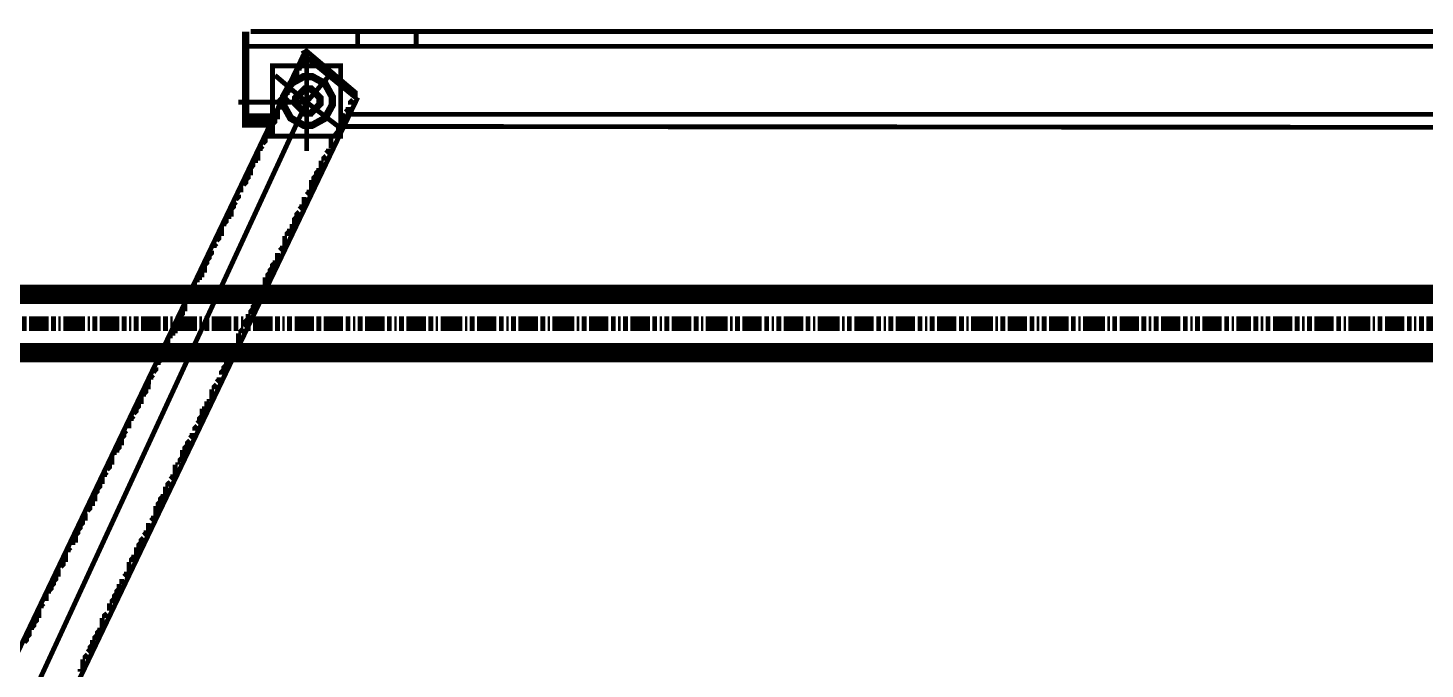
# Model space of a CAD drawing. Extents: x 0.4 to 11.4, y 0.4 to 16.2.
# Drawn here: x 7.55 to 8.507, y 9.653 to 10.092 of the extents above; entities that cross this region are included whole.
import ezdxf

# ---------------------------------------------------------------- set-up
doc = ezdxf.new("R2010")
doc.units = 0
doc.header["$MEASUREMENT"] = 0

msp = doc.modelspace()

# ---------------------------------------------------------------- linework, layer by layer
at = {"color": 0}
for points, const_width in [([(7.71778, 10.0261), (7.69943, 10.0261), (7.69943, 10.0895)], 0.005), ([(7.70281, 10.0895), (9.77111, 10.0895)], 0.00333), ([(7.81614, 10.0811), (7.81614, 10.0895), (7.7761, 10.0895), (7.7761, 10.0811)], 0.00333), ([(7.7761, 10.0444), (7.3361, 9.12446), (7.29943, 9.15446), (7.73942, 10.0744)], 0.00333), ([(9.77111, 10.0794), (7.70111, 10.0794)], 0.00333), ([(7.7411, 10.0761), (7.73779, 10.0744)], 0.00333), ([(7.73779, 10.0744), (7.77447, 10.0444)], 0.00333), ([(7.73779, 10.0694), (7.73942, 10.0694), (7.73942, 10.0711), (7.73942, 10.0727), (7.7411, 10.0727)], 0.00333), ([(7.73942, 10.0744), (7.7411, 10.0761), (7.77447, 10.0478), (7.77447, 10.0444)], 0.00333), ([(7.7411, 10.0078), (7.7411, 10.0411), (7.7411, 10.0761)], 0.00333), ([(7.72944, 10.0511), (7.73112, 10.0528), (7.73112, 10.0545), (7.73281, 10.0561), (7.73281, 10.0578), (7.73281, 10.0595), (7.73443, 10.0595), (7.73443, 10.0611), (7.73443, 10.0628)], 0.00333), ([(7.73611, 10.0628), (7.73611, 10.0645), (7.73779, 10.0661), (7.73779, 10.0678)], 0.00333), ([(7.75944, 10.0628), (7.7411, 10.0411), (7.76281, 10.0245)], 0.00333), ([(7.33279, 9.15776), (7.7411, 10.0411), (7.71946, 10.0595)], 0.00333), ([(7.72444, 10.0461), (7.72444, 10.0361)], 0.00333), ([(7.72613, 10.0411), (7.72613, 10.0428), (7.72613, 10.0444), (7.72775, 10.0444)], 0.00333), ([(7.72775, 10.0461), (7.72775, 10.0478), (7.72944, 10.0494)], 0.00333), ([(7.77279, 10.0461), (7.77447, 10.0478)], 0.00333), ([(7.77447, 10.0461), (7.77279, 10.0444)], 0.00333), ([(7.7411, 10.0411), (7.69444, 10.0411)], 0.00333), ([(7.7161, 10.0211), (7.7161, 10.0228), (7.71778, 10.0245), (7.71778, 10.0261), (7.71946, 10.0278), (7.71946, 10.0295), (7.71946, 10.0311), (7.72114, 10.0311), (7.72114, 10.0328), (7.72114, 10.0344), (7.72276, 10.0344)], 0.00333), ([(7.72276, 10.0361), (7.72276, 10.0378), (7.72444, 10.0394)], 0.00333), ([(7.76942, 10.0378), (7.76942, 10.0361), (7.76779, 10.0344)], 0.00333), ([(7.77279, 10.0428), (7.77111, 10.0411), (7.77111, 10.0394)], 0.00333), ([(7.69943, 10.0311), (7.71778, 10.0311)], 0.005), ([(7.76779, 10.0328), (7.76611, 10.0311), (7.76611, 10.0295), (7.76443, 10.0278), (7.76443, 10.0261), (7.76443, 10.0245), (7.76281, 10.0245), (7.76281, 10.0228), (7.76281, 10.0211), (7.76113, 10.0194), (7.76113, 10.0178)], 0.00333), ([(9.77111, 10.0228), (7.76611, 10.0245)], 0.00333), ([(9.77111, 10.0328), (7.76779, 10.0328)], 0.00333), ([(7.7111, 10.0128), (7.71278, 10.0144), (7.71278, 10.0161)], 0.00333), ([(7.71278, 10.0178), (7.71446, 10.0178), (7.71446, 10.0194), (7.71446, 10.0211)], 0.00333), ([(7.75944, 10.0178), (7.75944, 10.0161)], 0.00333), ([(7.70611, 10.0028), (7.70779, 10.0028), (7.70779, 10.0044), (7.70779, 10.0061), (7.70942, 10.0061)], 0.00333), ([(7.70942, 10.0078), (7.70942, 10.0094), (7.7111, 10.0111)], 0.00333), ([(7.75612, 10.0094), (7.75612, 10.0078), (7.75444, 10.0061)], 0.00333), ([(7.75944, 10.0144), (7.75776, 10.0144), (7.75776, 10.0128), (7.75776, 10.0111), (7.75612, 10.0111)], 0.00333), ([(7.69775, 9.98443), (7.69943, 9.98611), (7.69943, 9.98779), (7.70111, 9.98942), (7.70111, 9.9911), (7.70111, 9.99278), (7.70281, 9.99278), (7.70281, 9.99447), (7.70281, 9.9961), (7.70443, 9.99778), (7.70443, 9.99946)], 0.00333), ([(7.70611, 9.99946), (7.70611, 10.0011)], 0.00333), ([(7.74946, 9.9961), (7.74946, 9.99447), (7.74778, 9.99278), (7.74778, 9.9911), (7.7461, 9.98942), (7.7461, 9.98779), (7.7461, 9.98611), (7.74447, 9.98611), (7.74447, 9.98443), (7.74447, 9.98281), (7.74278, 9.98281)], 0.00333), ([(7.75276, 9.99946), (7.75108, 9.99946), (7.75108, 9.99778), (7.75108, 9.9961)], 0.00333), ([(7.75444, 10.0044), (7.75276, 10.0028), (7.75276, 10.0011)], 0.00333), ([(7.69276, 9.97444), (7.69444, 9.97613), (7.69444, 9.97775)], 0.00333), ([(7.69612, 9.97944), (7.69612, 9.98112), (7.69612, 9.98281)], 0.00333), ([(7.74278, 9.98112), (7.74278, 9.97944), (7.7411, 9.97775)], 0.00333), ([(7.68778, 9.9611), (7.68778, 9.96278), (7.68778, 9.96446), (7.68946, 9.96446), (7.68946, 9.9661), (7.68946, 9.96778), (7.69114, 9.96946), (7.69114, 9.97114), (7.69276, 9.97276)], 0.00333), ([(7.73779, 9.97114), (7.73779, 9.96946), (7.73611, 9.96778)], 0.00333), ([(7.73942, 9.97613), (7.73942, 9.97444), (7.73942, 9.97276), (7.73779, 9.97276)], 0.00333), ([(7.68446, 9.95611), (7.68446, 9.95779), (7.68608, 9.95942), (7.68608, 9.9611)], 0.00333), ([(7.73112, 9.95779), (7.73112, 9.95611), (7.73112, 9.95443)], 0.00333), ([(7.73611, 9.9661), (7.73443, 9.96446), (7.73443, 9.96278), (7.73281, 9.9611), (7.73281, 9.95942), (7.73281, 9.95779)], 0.00333), ([(7.67947, 9.94612), (7.6811, 9.94775), (7.6811, 9.94943)], 0.00333), ([(7.6811, 9.95111), (7.68278, 9.95111), (7.68278, 9.95281), (7.68278, 9.95443), (7.68446, 9.95443)], 0.00333), ([(7.72775, 9.94775), (7.72613, 9.94775), (7.72613, 9.94612), (7.72613, 9.94444), (7.72444, 9.94444)], 0.00333), ([(7.72944, 9.95443), (7.72944, 9.95281), (7.72775, 9.95111), (7.72775, 9.94943)], 0.00333), ([(7.66775, 9.92279), (7.66943, 9.92279), (7.66943, 9.92443), (7.66943, 9.92611), (7.67111, 9.92611), (7.67111, 9.92779), (7.67111, 9.92947), (7.67279, 9.9311), (7.67279, 9.93278), (7.67443, 9.93446), (7.67443, 9.93608), (7.67611, 9.93778), (7.67611, 9.93946)], 0.00333), ([(7.67779, 9.94114), (7.67779, 9.94276), (7.67947, 9.94444)], 0.00333), ([(7.72444, 9.94276), (7.72444, 9.94114), (7.72276, 9.93946)], 0.00333), ([(7.71946, 9.93278), (7.71946, 9.9311), (7.71778, 9.92947), (7.71778, 9.92779), (7.7161, 9.92611), (7.7161, 9.92443), (7.71446, 9.92279), (7.71446, 9.92111), (7.71446, 9.91943), (7.71278, 9.91943), (7.71278, 9.91775), (7.71278, 9.91613)], 0.00333), ([(7.72114, 9.93778), (7.72114, 9.93608), (7.72114, 9.93446), (7.71946, 9.93446)], 0.00333), ([(7.66613, 9.91775), (7.66613, 9.91943)], 0.00333), ([(7.66775, 9.91943), (7.66775, 9.92111)], 0.00333), ([(7.65944, 9.90278), (7.65944, 9.90446), (7.66114, 9.90608), (7.66114, 9.90776), (7.66276, 9.90944), (7.66276, 9.91114)], 0.00333), ([(7.66276, 9.91276), (7.66444, 9.91276), (7.66444, 9.91444), (7.66444, 9.91613), (7.66613, 9.91613)], 0.00333), ([(7.70942, 9.90944), (7.70779, 9.90944), (7.70779, 9.90776), (7.70779, 9.90608), (7.70611, 9.90608)], 0.00333), ([(7.7111, 9.91444), (7.70942, 9.91276), (7.70942, 9.91114)], 0.00333), ([(7.65776, 9.89779), (7.65776, 9.89947), (7.65776, 9.9011), (7.65776, 9.90278)], 0.00333), ([(7.70611, 9.90446), (7.70611, 9.90278), (7.70443, 9.9011), (7.70443, 9.89947), (7.70281, 9.89779), (7.70281, 9.89611)], 0.00333), ([(7.65278, 9.88943), (7.65278, 9.89111), (7.65446, 9.89279)], 0.00333), ([(7.65446, 9.89442), (7.65608, 9.89611), (7.65608, 9.89779)], 0.00333), ([(7.70111, 9.89611), (7.70111, 9.89442), (7.70111, 9.89279), (7.69943, 9.89111), (7.69943, 9.88943), (7.69775, 9.88781)], 0.00333), ([(7.64779, 9.87944), (7.64779, 9.88112)], 0.00333), ([(7.64947, 9.88444), (7.6511, 9.88444), (7.6511, 9.88613), (7.6511, 9.88781), (7.65278, 9.88781)], 0.00333), ([(7.64947, 9.88112), (7.64947, 9.88276)], 0.00333), ([(7.69612, 9.88112), (7.69444, 9.88112), (7.69444, 9.87944), (7.69444, 9.87776), (7.69276, 9.87776)], 0.00333), ([(7.69775, 9.88613), (7.69612, 9.88444), (7.69612, 9.88276)], 0.00333), ([(7.63943, 9.86111), (7.63943, 9.86279), (7.64111, 9.86442), (7.64111, 9.8661), (7.64279, 9.86778), (7.64279, 9.86947), (7.64442, 9.8711), (7.64442, 9.87278), (7.64442, 9.87446), (7.64611, 9.87446), (7.64611, 9.87608), (7.64611, 9.87776), (7.64779, 9.87776)], 0.00333), ([(7.69114, 9.87446), (7.69114, 9.87278)], 0.00333), ([(7.69276, 9.87608), (7.69276, 9.87446)], 0.00333), ([(7.69114, 9.8711), (7.68946, 9.8711), (7.68946, 9.86947), (7.68946, 9.86778), (7.68778, 9.86778), (7.68778, 9.8661), (7.68778, 9.86442), (7.68608, 9.86279), (7.68608, 9.86111), (7.68446, 9.85943), (7.68446, 9.85781), (7.68278, 9.85612), (7.68278, 9.85444)], 0.00333), ([(7.63444, 9.85113), (7.63444, 9.85275), (7.63613, 9.85444)], 0.00333), ([(7.63613, 9.85612), (7.63781, 9.85781), (7.63781, 9.85943)], 0.00333), ([(7.6811, 9.85275), (7.6811, 9.85113), (7.67947, 9.84944)], 0.00333), ([(7.62944, 9.83946), (7.62944, 9.8411), (7.63112, 9.84278), (7.63112, 9.84446)], 0.00333), ([(7.63112, 9.84614), (7.63276, 9.84614), (7.63276, 9.84776), (7.63276, 9.84944), (7.63444, 9.84944)], 0.00333), ([(7.67779, 9.84278), (7.67611, 9.84278), (7.67611, 9.8411), (7.67611, 9.83946), (7.67443, 9.83946)], 0.00333), ([(7.67947, 9.84776), (7.67779, 9.84614), (7.67779, 9.84446)], 0.00333), ([(7.62278, 9.82781), (7.62446, 9.82943), (7.62446, 9.83111), (7.62608, 9.83279), (7.62608, 9.83442), (7.62608, 9.8361), (7.62776, 9.8361), (7.62776, 9.83778), (7.62776, 9.83946)], 0.00333), ([(7.67279, 9.8361), (7.67279, 9.83442), (7.67279, 9.83279)], 0.00333), ([(7.67443, 9.83778), (7.67443, 9.8361)], 0.00333), ([(7.6211, 9.82275), (7.6211, 9.82443), (7.62278, 9.82611)], 0.00333), ([(7.67111, 9.83279), (7.67111, 9.83111), (7.67111, 9.82943), (7.66943, 9.82943), (7.66943, 9.82781), (7.66943, 9.82611), (7.66775, 9.82443), (7.66775, 9.82275), (7.66613, 9.82112)], 0.00333), ([(7.61111, 9.80111), (7.61111, 9.80279), (7.61279, 9.80447), (7.61279, 9.8061), (7.61279, 9.80778), (7.61442, 9.80778), (7.61442, 9.80946), (7.61442, 9.81108), (7.6161, 9.81278), (7.6161, 9.81446), (7.61778, 9.81614)], 0.00333), ([(7.61947, 9.81776), (7.61947, 9.81944), (7.61947, 9.82112), (7.6211, 9.82112)], 0.00333), ([(7.66276, 9.81446), (7.66276, 9.81278), (7.66114, 9.81108)], 0.00333), ([(7.66613, 9.81944), (7.66444, 9.81776), (7.66444, 9.81614)], 0.00333), ([(7.66114, 9.80946), (7.65944, 9.80778), (7.65944, 9.8061), (7.65776, 9.80447), (7.65776, 9.80279), (7.65776, 9.80111), (7.65608, 9.80111), (7.65608, 9.79943), (7.65608, 9.79779), (7.65446, 9.79611), (7.65446, 9.79443)], 0.00333), ([(7.60612, 9.79443), (7.60781, 9.79443), (7.60781, 9.79611), (7.60781, 9.79779), (7.60943, 9.79779)], 0.00333), ([(7.60943, 9.79943), (7.60943, 9.80111)], 0.00333), ([(7.60275, 9.78444), (7.60275, 9.78614), (7.60444, 9.78776)], 0.00333), ([(7.60444, 9.78944), (7.60612, 9.79113), (7.60612, 9.79275)], 0.00333), ([(7.64947, 9.78614), (7.64947, 9.78444), (7.64779, 9.78276)], 0.00333), ([(7.65278, 9.79113), (7.6511, 9.79113), (7.6511, 9.78944), (7.6511, 9.78776), (7.64947, 9.78776)], 0.00333), ([(7.65278, 9.79443), (7.65278, 9.79275)], 0.00333), ([(7.59278, 9.76611), (7.59446, 9.76611), (7.59446, 9.76779), (7.59446, 9.76942), (7.59614, 9.76942), (7.59614, 9.77111), (7.59614, 9.77279), (7.59776, 9.77447), (7.59776, 9.7761), (7.59944, 9.77778), (7.59944, 9.77946)], 0.00333), ([(7.60113, 9.77946), (7.60113, 9.78108), (7.60113, 9.78276), (7.60275, 9.78276)], 0.00333), ([(7.64611, 9.7761), (7.64442, 9.7761), (7.64442, 9.77447), (7.64442, 9.77279)], 0.00333), ([(7.64779, 9.78108), (7.64611, 9.77946), (7.64611, 9.77778)], 0.00333), ([(7.64279, 9.77279), (7.64279, 9.77111), (7.64111, 9.76942), (7.64111, 9.76779), (7.63943, 9.76611), (7.63943, 9.76443), (7.63943, 9.76281), (7.63781, 9.76281), (7.63781, 9.76113), (7.63781, 9.75944), (7.63613, 9.75944)], 0.00333), ([(7.58778, 9.75612), (7.58946, 9.75612), (7.58946, 9.75776), (7.58946, 9.75944)], 0.00333), ([(7.5911, 9.76113), (7.59278, 9.76281), (7.59278, 9.76443)], 0.00333), ([(7.63613, 9.75776), (7.63613, 9.75612), (7.63444, 9.75444)], 0.00333), ([(7.58111, 9.73779), (7.58111, 9.73942), (7.58111, 9.7411), (7.58279, 9.7411), (7.58279, 9.74278), (7.58279, 9.74447), (7.58442, 9.7461), (7.58442, 9.74778), (7.5861, 9.74946), (7.5861, 9.75108), (7.58778, 9.75276), (7.58778, 9.75444)], 0.00333), ([(7.63112, 9.74778), (7.63112, 9.7461), (7.62944, 9.74447)], 0.00333), ([(7.63276, 9.75276), (7.63276, 9.75108), (7.63276, 9.74946), (7.63112, 9.74946)], 0.00333), ([(7.62944, 9.74278), (7.62776, 9.7411), (7.62776, 9.73942), (7.62608, 9.73779), (7.62608, 9.73611), (7.62608, 9.73443), (7.62446, 9.73443), (7.62446, 9.73281), (7.62446, 9.73112)], 0.00333), ([(7.57443, 9.72775), (7.57611, 9.72775), (7.57611, 9.72944), (7.57611, 9.73112), (7.57781, 9.73112)], 0.00333), ([(7.57781, 9.73281), (7.57781, 9.73443), (7.57943, 9.73611)], 0.00333), ([(7.62278, 9.73112), (7.62278, 9.72944), (7.6211, 9.72775), (7.6211, 9.72613)], 0.00333), ([(7.56446, 9.70443), (7.56446, 9.70611), (7.56614, 9.70779), (7.56614, 9.70942), (7.56776, 9.7111), (7.56776, 9.71278), (7.56944, 9.71446), (7.56944, 9.7161), (7.56944, 9.71778), (7.57112, 9.71778), (7.57112, 9.71946), (7.57112, 9.72114)], 0.00333), ([(7.57275, 9.72276), (7.57443, 9.72444), (7.57443, 9.72613)], 0.00333), ([(7.61778, 9.71946), (7.61778, 9.71778), (7.6161, 9.7161)], 0.00333), ([(7.6211, 9.72444), (7.61947, 9.72444), (7.61947, 9.72276), (7.61947, 9.72114), (7.61778, 9.72114)], 0.00333), ([(7.61279, 9.7111), (7.61279, 9.70942), (7.61279, 9.70779), (7.61111, 9.70611), (7.61111, 9.70443), (7.60943, 9.70281), (7.60943, 9.70111), (7.60781, 9.69943), (7.60781, 9.69775)], 0.00333), ([(7.61442, 9.71446), (7.61442, 9.71278), (7.61442, 9.7111)], 0.00333), ([(7.56278, 9.69943), (7.56278, 9.70111), (7.56278, 9.70281), (7.56446, 9.70281)], 0.00333), ([(7.5561, 9.68946), (7.55778, 9.68946), (7.55778, 9.69114), (7.55778, 9.69276), (7.55946, 9.69276)], 0.00333), ([(7.55946, 9.69444), (7.55946, 9.69612), (7.56108, 9.69775)], 0.00333), ([(7.60444, 9.69114), (7.60275, 9.68946), (7.60275, 9.68778)], 0.00333), ([(7.60781, 9.69612), (7.60612, 9.69612), (7.60612, 9.69444), (7.60612, 9.69276)], 0.00333), ([(7.55279, 9.67947), (7.55279, 9.6811), (7.55447, 9.68278), (7.55447, 9.68446), (7.5561, 9.68608), (7.5561, 9.68778)], 0.00333), ([(7.59944, 9.6811), (7.59944, 9.67947), (7.59776, 9.67779), (7.59776, 9.67611), (7.59614, 9.67443), (7.59614, 9.67279)], 0.00333), ([(7.60275, 9.68608), (7.60113, 9.68608), (7.60113, 9.68446), (7.60113, 9.68278), (7.59944, 9.68278)], 0.00333), ([(7.54779, 9.67111), (7.54943, 9.67279), (7.54943, 9.67443), (7.55111, 9.67611), (7.55111, 9.67779), (7.55111, 9.67947)], 0.00333), ([(7.59446, 9.67279), (7.59446, 9.67111), (7.59446, 9.66943), (7.59278, 9.66775), (7.59278, 9.66613), (7.5911, 9.66444)], 0.00333), ([(7.5911, 9.66276), (7.58946, 9.66114), (7.58946, 9.65944)], 0.00333), ([(7.58946, 9.65776), (7.58778, 9.65776), (7.58778, 9.65608), (7.58778, 9.65446), (7.5861, 9.65446)], 0.00333), ([(7.5861, 9.65278), (7.5861, 9.6511)], 0.00333)]:
    msp.add_lwpolyline(points, dxfattribs=dict(at, const_width=const_width))
at = {"color": 0, "const_width": 0.00333}
for points in [[(7.71778, 10.0661), (7.71778, 10.0178), (7.76443, 10.0178), (7.76443, 10.0661), (7.71778, 10.0661)], [(7.75944, 10.0419), (7.75944, 10.0451), (7.75435, 10.0544), (7.74507, 10.0595), (7.74197, 10.0595), (7.73887, 10.0595), (7.7296, 10.0544), (7.72444, 10.0451), (7.72444, 10.0419), (7.72444, 10.0389), (7.7296, 10.0296), (7.73887, 10.0245), (7.74197, 10.0245), (7.74507, 10.0245), (7.75435, 10.0296), (7.75944, 10.0389), (7.75944, 10.0419)], [(7.75776, 10.0419), (7.75776, 10.0448), (7.75315, 10.0532), (7.74479, 10.0578), (7.74197, 10.0578), (7.73921, 10.0578), (7.73079, 10.0532), (7.72613, 10.0448), (7.72613, 10.0419), (7.72613, 10.0392), (7.73079, 10.0308), (7.73921, 10.0261), (7.74197, 10.0261), (7.74479, 10.0261), (7.75315, 10.0308), (7.75776, 10.0392), (7.75776, 10.0419)], [(7.72775, 10.0419), (7.72775, 10.0426), (7.72592, 10.0444), (7.72526, 10.0444), (7.72467, 10.0444), (7.72276, 10.0426), (7.72276, 10.0419), (7.72276, 10.0413), (7.72467, 10.0394), (7.72526, 10.0394), (7.72592, 10.0394), (7.72775, 10.0413), (7.72775, 10.0419)], [(7.75108, 10.0419), (7.75108, 10.0443), (7.74425, 10.0511), (7.74197, 10.0511), (7.73969, 10.0511), (7.73281, 10.0443), (7.73281, 10.0419), (7.73281, 10.0397), (7.73969, 10.0328), (7.74197, 10.0328), (7.74425, 10.0328), (7.75108, 10.0397), (7.75108, 10.0419)], [(7.75108, 10.0419), (7.75108, 10.0443), (7.74425, 10.0511), (7.74197, 10.0511), (7.73969, 10.0511), (7.73281, 10.0443), (7.73281, 10.0419), (7.73281, 10.0397), (7.73969, 10.0328), (7.74197, 10.0328), (7.74425, 10.0328), (7.75108, 10.0397), (7.75108, 10.0419)], [(7.74946, 10.0419), (7.74946, 10.0438), (7.74388, 10.0494), (7.74197, 10.0494), (7.74013, 10.0494), (7.73443, 10.0438), (7.73443, 10.0419), (7.73443, 10.0401), (7.74013, 10.0344), (7.74197, 10.0344), (7.74388, 10.0344), (7.74946, 10.0401), (7.74946, 10.0419)], [(7.72444, 10.0411), (7.72444, 10.0411)], [(7.69775, 9.98281), (7.69775, 9.98281)], [(7.7411, 9.97613), (7.7411, 9.97613)], [(7.72276, 9.93778), (7.72276, 9.93778)], [(7.7111, 9.91613), (7.7111, 9.91613)], [(7.61778, 9.81776), (7.61778, 9.81776)], [(7.5911, 9.75944), (7.5911, 9.75944)], [(7.63444, 9.75276), (7.63444, 9.75276)], [(7.57943, 9.73779), (7.57943, 9.73779)], [(7.57275, 9.72114), (7.57275, 9.72114)], [(7.6161, 9.71446), (7.6161, 9.71446)], [(7.56108, 9.69943), (7.56108, 9.69943)], [(7.60444, 9.69276), (7.60444, 9.69276)]]:
    msp.add_lwpolyline(points, close=True, dxfattribs=at)
at = {"color": 142}
for points, const_width in [([(9.29943, 9.90944), (7.12446, 9.90944)], 0.01333), ([(7.54611, 9.88943), (7.54779, 9.88943), (7.54943, 9.88943)], 0.01), ([(7.55111, 9.88943), (7.55279, 9.88943), (7.55447, 9.88943), (7.5561, 9.88943)], 0.01), ([(7.5561, 9.88943), (7.55778, 9.88943), (7.55946, 9.88943), (7.56108, 9.88943), (7.56278, 9.88943)], 0.01), ([(7.56278, 9.88943), (7.56446, 9.88943)], 0.01), ([(7.56614, 9.88943), (7.56776, 9.88943), (7.56944, 9.88943)], 0.01), ([(7.57112, 9.88943), (7.57275, 9.88943)], 0.01), ([(7.57443, 9.88943), (7.57611, 9.88943), (7.57781, 9.88943), (7.57943, 9.88943)], 0.01), ([(7.57943, 9.88943), (7.58111, 9.88943), (7.58279, 9.88943), (7.58442, 9.88943), (7.5861, 9.88943)], 0.01), ([(7.5861, 9.88943), (7.58778, 9.88943), (7.58946, 9.88943)], 0.01), ([(7.5911, 9.88943), (7.59278, 9.88943)], 0.01), ([(7.59446, 9.88943), (7.59614, 9.88943), (7.59776, 9.88943)], 0.01), ([(7.59944, 9.88943), (7.60113, 9.88943), (7.60275, 9.88943), (7.60444, 9.88943)], 0.01), ([(7.60444, 9.88943), (7.60612, 9.88943), (7.60781, 9.88943), (7.60943, 9.88943), (7.61111, 9.88943)], 0.01), ([(7.61111, 9.88943), (7.61279, 9.88943)], 0.01), ([(7.61442, 9.88943), (7.6161, 9.88943), (7.61778, 9.88943)], 0.01), ([(7.61947, 9.88943), (7.6211, 9.88943)], 0.01), ([(7.62278, 9.88943), (7.62446, 9.88943), (7.62608, 9.88943)], 0.01), ([(7.62776, 9.88943), (7.62944, 9.88943), (7.63112, 9.88943), (7.63276, 9.88943)], 0.01), ([(7.63276, 9.88943), (7.63444, 9.88943), (7.63613, 9.88943), (7.63781, 9.88943), (7.63943, 9.88943)], 0.01), ([(7.63943, 9.88943), (7.64111, 9.88943)], 0.01), ([(7.64279, 9.88943), (7.64442, 9.88943), (7.64611, 9.88943)], 0.01), ([(7.64779, 9.88943), (7.64947, 9.88943)], 0.01), ([(7.6511, 9.88943), (7.65278, 9.88943), (7.65446, 9.88943), (7.65608, 9.88943)], 0.01), ([(7.65608, 9.88943), (7.65776, 9.88943), (7.65944, 9.88943), (7.66114, 9.88943), (7.66276, 9.88943)], 0.01), ([(7.66276, 9.88943), (7.66444, 9.88943), (7.66613, 9.88943)], 0.01), ([(7.66775, 9.88943), (7.66943, 9.88943)], 0.01), ([(7.67111, 9.88943), (7.67279, 9.88943), (7.67443, 9.88943)], 0.01), ([(7.67611, 9.88943), (7.67779, 9.88943), (7.67947, 9.88943), (7.6811, 9.88943)], 0.01), ([(7.6811, 9.88943), (7.68278, 9.88943), (7.68446, 9.88943), (7.68608, 9.88943), (7.68778, 9.88943)], 0.01), ([(7.68778, 9.88943), (7.68946, 9.88943)], 0.01), ([(7.69114, 9.88943), (7.69276, 9.88943), (7.69444, 9.88943)], 0.01), ([(7.69612, 9.88943), (7.69775, 9.88943)], 0.01), ([(7.69943, 9.88943), (7.70111, 9.88943), (7.70281, 9.88943)], 0.01), ([(7.70443, 9.88943), (7.70611, 9.88943), (7.70779, 9.88943), (7.70942, 9.88943)], 0.01), ([(7.70942, 9.88943), (7.7111, 9.88943), (7.71278, 9.88943), (7.71446, 9.88943), (7.7161, 9.88943)], 0.01), ([(7.7161, 9.88943), (7.71778, 9.88943)], 0.01), ([(7.71946, 9.88943), (7.72114, 9.88943), (7.72276, 9.88943)], 0.01), ([(7.72444, 9.88943), (7.72613, 9.88943)], 0.01), ([(7.72775, 9.88943), (7.72944, 9.88943), (7.73112, 9.88943)], 0.01), ([(7.73281, 9.88943), (7.73443, 9.88943), (7.73611, 9.88943), (7.73779, 9.88943)], 0.01), ([(7.73779, 9.88943), (7.73942, 9.88943), (7.7411, 9.88943), (7.74278, 9.88943), (7.74447, 9.88943)], 0.01), ([(7.74447, 9.88943), (7.7461, 9.88943)], 0.01), ([(7.74778, 9.88943), (7.74946, 9.88943), (7.75108, 9.88943)], 0.01), ([(7.75276, 9.88943), (7.75444, 9.88943), (7.75612, 9.88943), (7.75776, 9.88943)], 0.01), ([(7.75776, 9.88943), (7.75944, 9.88943), (7.76113, 9.88943), (7.76281, 9.88943), (7.76443, 9.88943)], 0.01), ([(7.76443, 9.88943), (7.76611, 9.88943)], 0.01), ([(7.76779, 9.88943), (7.76942, 9.88943), (7.77111, 9.88943)], 0.01), ([(7.77279, 9.88943), (7.77447, 9.88943)], 0.01), ([(7.7761, 9.88943), (7.77778, 9.88943), (7.77946, 9.88943)], 0.01), ([(7.78108, 9.88943), (7.78276, 9.88943), (7.78444, 9.88943), (7.78614, 9.88943)], 0.01), ([(7.78614, 9.88943), (7.78776, 9.88943), (7.78944, 9.88943), (7.79113, 9.88943), (7.79275, 9.88943)], 0.01), ([(7.79275, 9.88943), (7.79443, 9.88943)], 0.01), ([(7.79611, 9.88943), (7.79779, 9.88943), (7.79943, 9.88943)], 0.01), ([(7.80111, 9.88943), (7.80279, 9.88943)], 0.01), ([(7.80447, 9.88943), (7.8061, 9.88943), (7.80778, 9.88943)], 0.01), ([(7.80946, 9.88943), (7.81108, 9.88943), (7.81278, 9.88943), (7.81446, 9.88943)], 0.01), ([(7.81446, 9.88943), (7.81614, 9.88943), (7.81776, 9.88943), (7.81944, 9.88943), (7.82112, 9.88943)], 0.01), ([(7.82112, 9.88943), (7.82275, 9.88943)], 0.01), ([(7.82443, 9.88943), (7.82611, 9.88943), (7.82781, 9.88943)], 0.01), ([(7.82943, 9.88943), (7.83111, 9.88943)], 0.01), ([(7.83279, 9.88943), (7.83442, 9.88943), (7.8361, 9.88943), (7.83778, 9.88943)], 0.01), ([(7.83778, 9.88943), (7.83946, 9.88943), (7.8411, 9.88943), (7.84278, 9.88943), (7.84446, 9.88943)], 0.01), ([(7.84446, 9.88943), (7.84614, 9.88943), (7.84776, 9.88943)], 0.01), ([(7.84944, 9.88943), (7.85113, 9.88943)], 0.01), ([(7.85275, 9.88943), (7.85444, 9.88943), (7.85612, 9.88943)], 0.01), ([(7.85781, 9.88943), (7.85943, 9.88943), (7.86111, 9.88943), (7.86279, 9.88943)], 0.01), ([(7.86279, 9.88943), (7.86442, 9.88943), (7.8661, 9.88943), (7.86778, 9.88943), (7.86947, 9.88943)], 0.01), ([(7.86947, 9.88943), (7.8711, 9.88943)], 0.01), ([(7.87278, 9.88943), (7.87446, 9.88943), (7.87608, 9.88943)], 0.01), ([(7.87776, 9.88943), (7.87944, 9.88943)], 0.01), ([(7.88112, 9.88943), (7.88276, 9.88943), (7.88444, 9.88943)], 0.01), ([(7.88613, 9.88943), (7.88781, 9.88943), (7.88943, 9.88943), (7.89111, 9.88943)], 0.01), ([(7.89111, 9.88943), (7.89279, 9.88943), (7.89442, 9.88943), (7.89611, 9.88943), (7.89779, 9.88943)], 0.01), ([(7.89779, 9.88943), (7.89947, 9.88943)], 0.01), ([(7.9011, 9.88943), (7.90278, 9.88943), (7.90446, 9.88943)], 0.01), ([(7.90608, 9.88943), (7.90776, 9.88943)], 0.01), ([(7.90944, 9.88943), (7.91114, 9.88943), (7.91276, 9.88943), (7.91444, 9.88943)], 0.01), ([(7.91444, 9.88943), (7.91613, 9.88943), (7.91775, 9.88943), (7.91943, 9.88943), (7.92111, 9.88943)], 0.01), ([(7.92111, 9.88943), (7.92279, 9.88943), (7.92443, 9.88943)], 0.01), ([(7.92611, 9.88943), (7.92779, 9.88943)], 0.01), ([(7.92947, 9.88943), (7.9311, 9.88943), (7.93278, 9.88943)], 0.01), ([(7.93446, 9.88943), (7.93608, 9.88943), (7.93778, 9.88943), (7.93946, 9.88943)], 0.01), ([(7.93946, 9.88943), (7.94114, 9.88943), (7.94276, 9.88943), (7.94444, 9.88943), (7.94612, 9.88943)], 0.01), ([(7.94612, 9.88943), (7.94775, 9.88943)], 0.01), ([(7.94943, 9.88943), (7.95111, 9.88943), (7.95281, 9.88943)], 0.01), ([(7.95443, 9.88943), (7.95611, 9.88943)], 0.01), ([(7.95779, 9.88943), (7.95942, 9.88943), (7.9611, 9.88943)], 0.01), ([(7.96278, 9.88943), (7.96446, 9.88943), (7.9661, 9.88943), (7.96778, 9.88943)], 0.01), ([(7.96778, 9.88943), (7.96946, 9.88943), (7.97114, 9.88943), (7.97276, 9.88943), (7.97444, 9.88943)], 0.01), ([(7.97444, 9.88943), (7.97613, 9.88943)], 0.01), ([(7.97775, 9.88943), (7.97944, 9.88943), (7.98112, 9.88943)], 0.01), ([(7.98281, 9.88943), (7.98443, 9.88943)], 0.01), ([(7.98611, 9.88943), (7.98779, 9.88943), (7.98942, 9.88943)], 0.01), ([(7.9911, 9.88943), (7.99278, 9.88943), (7.99447, 9.88943), (7.9961, 9.88943)], 0.01), ([(7.9961, 9.88943), (7.99778, 9.88943), (7.99946, 9.88943), (8.00108, 9.88943), (8.00276, 9.88943)], 0.01), ([(8.00276, 9.88943), (8.00444, 9.88943)], 0.01), ([(8.00612, 9.88943), (8.00776, 9.88943), (8.00944, 9.88943)], 0.01), ([(8.01113, 9.88943), (8.01281, 9.88943)], 0.01), ([(8.01443, 9.88943), (8.01611, 9.88943), (8.01779, 9.88943), (8.01942, 9.88943)], 0.01), ([(8.01942, 9.88943), (8.02111, 9.88943), (8.02279, 9.88943), (8.02447, 9.88943), (8.0261, 9.88943)], 0.01), ([(8.0261, 9.88943), (8.02778, 9.88943), (8.02946, 9.88943)], 0.01), ([(8.03108, 9.88943), (8.03276, 9.88943)], 0.01), ([(8.03444, 9.88943), (8.03614, 9.88943), (8.03776, 9.88943)], 0.01), ([(8.03944, 9.88943), (8.04113, 9.88943), (8.04275, 9.88943), (8.04443, 9.88943)], 0.01), ([(8.04443, 9.88943), (8.04611, 9.88943), (8.04779, 9.88943), (8.04943, 9.88943), (8.05111, 9.88943)], 0.01), ([(8.05111, 9.88943), (8.05279, 9.88943)], 0.01), ([(8.05447, 9.88943), (8.0561, 9.88943), (8.05778, 9.88943)], 0.01), ([(8.05946, 9.88943), (8.06108, 9.88943)], 0.01), ([(8.06278, 9.88943), (8.06446, 9.88943), (8.06614, 9.88943)], 0.01), ([(8.06776, 9.88943), (8.06944, 9.88943), (8.07112, 9.88943), (8.07275, 9.88943)], 0.01), ([(8.07275, 9.88943), (8.07443, 9.88943), (8.07611, 9.88943), (8.07781, 9.88943), (8.07943, 9.88943)], 0.01), ([(8.07943, 9.88943), (8.08111, 9.88943)], 0.01), ([(8.08279, 9.88943), (8.08442, 9.88943), (8.0861, 9.88943)], 0.01), ([(8.08778, 9.88943), (8.08946, 9.88943)], 0.01), ([(8.0911, 9.88943), (8.09278, 9.88943), (8.09446, 9.88943), (8.09614, 9.88943)], 0.01), ([(8.09614, 9.88943), (8.09776, 9.88943), (8.09944, 9.88943), (8.10113, 9.88943), (8.10275, 9.88943)], 0.01), ([(8.10275, 9.88943), (8.10444, 9.88943), (8.10612, 9.88943)], 0.01), ([(8.10781, 9.88943), (8.10943, 9.88943)], 0.01), ([(8.11111, 9.88943), (8.11279, 9.88943), (8.11442, 9.88943)], 0.01), ([(8.1161, 9.88943), (8.11778, 9.88943), (8.11947, 9.88943), (8.1211, 9.88943)], 0.01), ([(8.1211, 9.88943), (8.12278, 9.88943), (8.12446, 9.88943), (8.12608, 9.88943), (8.12776, 9.88943)], 0.01), ([(8.12776, 9.88943), (8.12944, 9.88943)], 0.01), ([(8.13112, 9.88943), (8.13276, 9.88943), (8.13444, 9.88943)], 0.01), ([(8.13613, 9.88943), (8.13781, 9.88943)], 0.01), ([(8.13943, 9.88943), (8.14111, 9.88943), (8.14279, 9.88943)], 0.01), ([(8.14442, 9.88943), (8.14611, 9.88943), (8.14779, 9.88943), (8.14947, 9.88943)], 0.01), ([(8.14947, 9.88943), (8.1511, 9.88943), (8.15278, 9.88943), (8.15446, 9.88943), (8.15608, 9.88943)], 0.01), ([(8.15608, 9.88943), (8.15776, 9.88943)], 0.01), ([(8.15944, 9.88943), (8.16114, 9.88943), (8.16276, 9.88943)], 0.01), ([(8.16444, 9.88943), (8.16613, 9.88943)], 0.01), ([(8.16775, 9.88943), (8.16943, 9.88943), (8.17111, 9.88943)], 0.01), ([(8.17279, 9.88943), (8.17443, 9.88943), (8.17611, 9.88943), (8.17779, 9.88943)], 0.01), ([(8.17779, 9.88943), (8.17947, 9.88943), (8.1811, 9.88943), (8.18278, 9.88943), (8.18446, 9.88943)], 0.01), ([(8.18446, 9.88943), (8.18608, 9.88943)], 0.01), ([(8.18778, 9.88943), (8.18946, 9.88943), (8.19114, 9.88943)], 0.01), ([(8.19276, 9.88943), (8.19444, 9.88943)], 0.01), ([(8.19612, 9.88943), (8.19775, 9.88943), (8.19943, 9.88943), (8.20111, 9.88943)], 0.01), ([(8.20111, 9.88943), (8.20281, 9.88943), (8.20443, 9.88943), (8.20611, 9.88943), (8.20779, 9.88943)], 0.01), ([(8.20779, 9.88943), (8.20942, 9.88943), (8.2111, 9.88943)], 0.01), ([(8.21278, 9.88943), (8.21446, 9.88943)], 0.01), ([(8.2161, 9.88943), (8.21778, 9.88943), (8.21946, 9.88943)], 0.01), ([(8.22114, 9.88943), (8.22276, 9.88943), (8.22444, 9.88943), (8.22613, 9.88943)], 0.01), ([(8.22613, 9.88943), (8.22775, 9.88943), (8.22944, 9.88943), (8.23112, 9.88943), (8.23281, 9.88943)], 0.01), ([(8.23281, 9.88943), (8.23443, 9.88943)], 0.01), ([(8.23611, 9.88943), (8.23779, 9.88943), (8.23942, 9.88943)], 0.01), ([(8.2411, 9.88943), (8.24278, 9.88943)], 0.01), ([(8.24447, 9.88943), (8.2461, 9.88943), (8.24778, 9.88943)], 0.01), ([(8.24946, 9.88943), (8.25108, 9.88943), (8.25276, 9.88943), (8.25444, 9.88943)], 0.01), ([(8.25444, 9.88943), (8.25612, 9.88943), (8.25776, 9.88943), (8.25944, 9.88943), (8.26113, 9.88943)], 0.01), ([(8.26113, 9.88943), (8.26281, 9.88943)], 0.01), ([(8.26443, 9.88943), (8.26611, 9.88943), (8.26779, 9.88943)], 0.01), ([(8.26942, 9.88943), (8.27111, 9.88943)], 0.01), ([(8.27279, 9.88943), (8.27447, 9.88943), (8.2761, 9.88943), (8.27778, 9.88943)], 0.01), ([(8.27778, 9.88943), (8.27946, 9.88943), (8.28108, 9.88943), (8.28276, 9.88943), (8.28444, 9.88943)], 0.01), ([(8.28444, 9.88943), (8.28614, 9.88943), (8.28776, 9.88943)], 0.01), ([(8.28944, 9.88943), (8.29113, 9.88943)], 0.01), ([(8.29275, 9.88943), (8.29443, 9.88943), (8.29611, 9.88943)], 0.01), ([(8.29779, 9.88943), (8.29943, 9.88943), (8.30111, 9.88943), (8.30279, 9.88943)], 0.01), ([(8.30279, 9.88943), (8.30447, 9.88943), (8.3061, 9.88943), (8.30778, 9.88943), (8.30946, 9.88943)], 0.01), ([(8.30946, 9.88943), (8.31108, 9.88943)], 0.01), ([(8.31278, 9.88943), (8.31446, 9.88943), (8.31614, 9.88943)], 0.01), ([(8.31776, 9.88943), (8.31944, 9.88943)], 0.01), ([(8.32112, 9.88943), (8.32275, 9.88943), (8.32443, 9.88943)], 0.01), ([(8.32611, 9.88943), (8.32781, 9.88943), (8.32943, 9.88943), (8.33111, 9.88943)], 0.01), ([(8.33111, 9.88943), (8.33279, 9.88943), (8.33442, 9.88943), (8.3361, 9.88943), (8.33778, 9.88943)], 0.01), ([(8.33778, 9.88943), (8.33946, 9.88943)], 0.01), ([(8.3411, 9.88943), (8.34278, 9.88943), (8.34446, 9.88943)], 0.01), ([(8.34614, 9.88943), (8.34776, 9.88943)], 0.01), ([(8.34944, 9.88943), (8.35113, 9.88943), (8.35275, 9.88943)], 0.01), ([(8.35444, 9.88943), (8.35612, 9.88943), (8.35781, 9.88943), (8.35943, 9.88943)], 0.01), ([(8.35943, 9.88943), (8.36111, 9.88943), (8.36279, 9.88943), (8.36442, 9.88943), (8.3661, 9.88943)], 0.01), ([(8.3661, 9.88943), (8.36778, 9.88943)], 0.01), ([(8.36947, 9.88943), (8.3711, 9.88943), (8.37278, 9.88943)], 0.01), ([(8.37446, 9.88943), (8.37608, 9.88943)], 0.01), ([(8.37776, 9.88943), (8.37944, 9.88943), (8.38112, 9.88943), (8.38276, 9.88943)], 0.01), ([(8.38276, 9.88943), (8.38444, 9.88943), (8.38613, 9.88943), (8.38781, 9.88943)], 0.01), ([(8.38943, 9.88943), (8.39111, 9.88943), (8.39279, 9.88943)], 0.01), ([(8.39442, 9.88943), (8.39611, 9.88943)], 0.01), ([(8.39779, 9.88943), (8.39947, 9.88943), (8.4011, 9.88943)], 0.01), ([(8.40278, 9.88943), (8.40446, 9.88943), (8.40608, 9.88943), (8.40776, 9.88943)], 0.01), ([(8.40776, 9.88943), (8.40944, 9.88943), (8.41114, 9.88943), (8.41276, 9.88943), (8.41444, 9.88943)], 0.01), ([(8.41444, 9.88943), (8.41613, 9.88943)], 0.01), ([(8.41775, 9.88943), (8.41943, 9.88943), (8.42111, 9.88943)], 0.01), ([(8.42279, 9.88943), (8.42443, 9.88943)], 0.01), ([(8.42611, 9.88943), (8.42779, 9.88943), (8.42947, 9.88943)], 0.01), ([(8.4311, 9.88943), (8.43278, 9.88943), (8.43446, 9.88943), (8.43608, 9.88943)], 0.01), ([(8.43608, 9.88943), (8.43778, 9.88943), (8.43946, 9.88943), (8.44114, 9.88943), (8.44276, 9.88943)], 0.01), ([(8.44276, 9.88943), (8.44444, 9.88943)], 0.01), ([(8.44612, 9.88943), (8.44775, 9.88943), (8.44943, 9.88943)], 0.01), ([(8.45111, 9.88943), (8.45281, 9.88943)], 0.01), ([(8.45443, 9.88943), (8.45611, 9.88943), (8.45779, 9.88943), (8.45942, 9.88943)], 0.01), ([(8.45942, 9.88943), (8.4611, 9.88943), (8.46278, 9.88943), (8.46446, 9.88943), (8.4661, 9.88943)], 0.01), ([(8.4661, 9.88943), (8.46778, 9.88943), (8.46946, 9.88943)], 0.01), ([(8.47114, 9.88943), (8.47276, 9.88943)], 0.01), ([(8.47444, 9.88943), (8.47613, 9.88943), (8.47775, 9.88943)], 0.01), ([(8.47944, 9.88943), (8.48112, 9.88943), (8.48281, 9.88943), (8.48443, 9.88943)], 0.01), ([(8.48443, 9.88943), (8.48611, 9.88943), (8.48779, 9.88943), (8.48942, 9.88943), (8.4911, 9.88943)], 0.01), ([(8.4911, 9.88943), (8.49278, 9.88943)], 0.01), ([(8.49447, 9.88943), (8.4961, 9.88943), (8.49778, 9.88943)], 0.01), ([(8.49946, 9.88943), (8.50108, 9.88943)], 0.01), ([(8.50276, 9.88943), (8.50444, 9.88943), (8.50612, 9.88943)], 0.01), ([(8.50776, 9.88943), (8.50944, 9.88943), (8.51113, 9.88943), (8.51281, 9.88943)], 0.01), ([(9.29943, 9.86947), (7.12446, 9.86947)], 0.01333)]:
    msp.add_lwpolyline(points, dxfattribs=dict(at, const_width=const_width))
at = {"color": 142, "const_width": 0.01}
for points in [[(7.5561, 9.88943), (7.5561, 9.88943)], [(7.56278, 9.88943), (7.56278, 9.88943)], [(7.57943, 9.88943), (7.57943, 9.88943)], [(7.5861, 9.88943), (7.5861, 9.88943)], [(7.60444, 9.88943), (7.60444, 9.88943)], [(7.61111, 9.88943), (7.61111, 9.88943)], [(7.63276, 9.88943), (7.63276, 9.88943)], [(7.63943, 9.88943), (7.63943, 9.88943)], [(7.65608, 9.88943), (7.65608, 9.88943)], [(7.66276, 9.88943), (7.66276, 9.88943)], [(7.6811, 9.88943), (7.6811, 9.88943)], [(7.68778, 9.88943), (7.68778, 9.88943)], [(7.70942, 9.88943), (7.70942, 9.88943)], [(7.7161, 9.88943), (7.7161, 9.88943)], [(7.73779, 9.88943), (7.73779, 9.88943)], [(7.74447, 9.88943), (7.74447, 9.88943)], [(7.75776, 9.88943), (7.75776, 9.88943)], [(7.76443, 9.88943), (7.76443, 9.88943)], [(7.78614, 9.88943), (7.78614, 9.88943)], [(7.79275, 9.88943), (7.79275, 9.88943)], [(7.81446, 9.88943), (7.81446, 9.88943)], [(7.82112, 9.88943), (7.82112, 9.88943)], [(7.83778, 9.88943), (7.83778, 9.88943)], [(7.84446, 9.88943), (7.84446, 9.88943)], [(7.86279, 9.88943), (7.86279, 9.88943)], [(7.86947, 9.88943), (7.86947, 9.88943)], [(7.89111, 9.88943), (7.89111, 9.88943)], [(7.89779, 9.88943), (7.89779, 9.88943)], [(7.91444, 9.88943), (7.91444, 9.88943)], [(7.92111, 9.88943), (7.92111, 9.88943)], [(7.93946, 9.88943), (7.93946, 9.88943)], [(7.94612, 9.88943), (7.94612, 9.88943)], [(7.96778, 9.88943), (7.96778, 9.88943)], [(7.97444, 9.88943), (7.97444, 9.88943)], [(7.9961, 9.88943), (7.9961, 9.88943)], [(8.00276, 9.88943), (8.00276, 9.88943)], [(8.01942, 9.88943), (8.01942, 9.88943)], [(8.0261, 9.88943), (8.0261, 9.88943)], [(8.04443, 9.88943), (8.04443, 9.88943)], [(8.05111, 9.88943), (8.05111, 9.88943)], [(8.07275, 9.88943), (8.07275, 9.88943)], [(8.07943, 9.88943), (8.07943, 9.88943)], [(8.09614, 9.88943), (8.09614, 9.88943)], [(8.10275, 9.88943), (8.10275, 9.88943)], [(8.1211, 9.88943), (8.1211, 9.88943)], [(8.12776, 9.88943), (8.12776, 9.88943)], [(8.14947, 9.88943), (8.14947, 9.88943)], [(8.15608, 9.88943), (8.15608, 9.88943)], [(8.17779, 9.88943), (8.17779, 9.88943)], [(8.18446, 9.88943), (8.18446, 9.88943)], [(8.20111, 9.88943), (8.20111, 9.88943)], [(8.20779, 9.88943), (8.20779, 9.88943)], [(8.22613, 9.88943), (8.22613, 9.88943)], [(8.23281, 9.88943), (8.23281, 9.88943)], [(8.25444, 9.88943), (8.25444, 9.88943)], [(8.26113, 9.88943), (8.26113, 9.88943)], [(8.27778, 9.88943), (8.27778, 9.88943)], [(8.28444, 9.88943), (8.28444, 9.88943)], [(8.30279, 9.88943), (8.30279, 9.88943)], [(8.30946, 9.88943), (8.30946, 9.88943)], [(8.33111, 9.88943), (8.33111, 9.88943)], [(8.33778, 9.88943), (8.33778, 9.88943)], [(8.35943, 9.88943), (8.35943, 9.88943)], [(8.3661, 9.88943), (8.3661, 9.88943)], [(8.38276, 9.88943), (8.38276, 9.88943)], [(8.40776, 9.88943), (8.40776, 9.88943)], [(8.41444, 9.88943), (8.41444, 9.88943)], [(8.43608, 9.88943), (8.43608, 9.88943)], [(8.44276, 9.88943), (8.44276, 9.88943)], [(8.45942, 9.88943), (8.45942, 9.88943)], [(8.4661, 9.88943), (8.4661, 9.88943)], [(8.48443, 9.88943), (8.48443, 9.88943)], [(8.4911, 9.88943), (8.4911, 9.88943)]]:
    msp.add_lwpolyline(points, close=True, dxfattribs=at)

doc.saveas('drawing.dxf')
